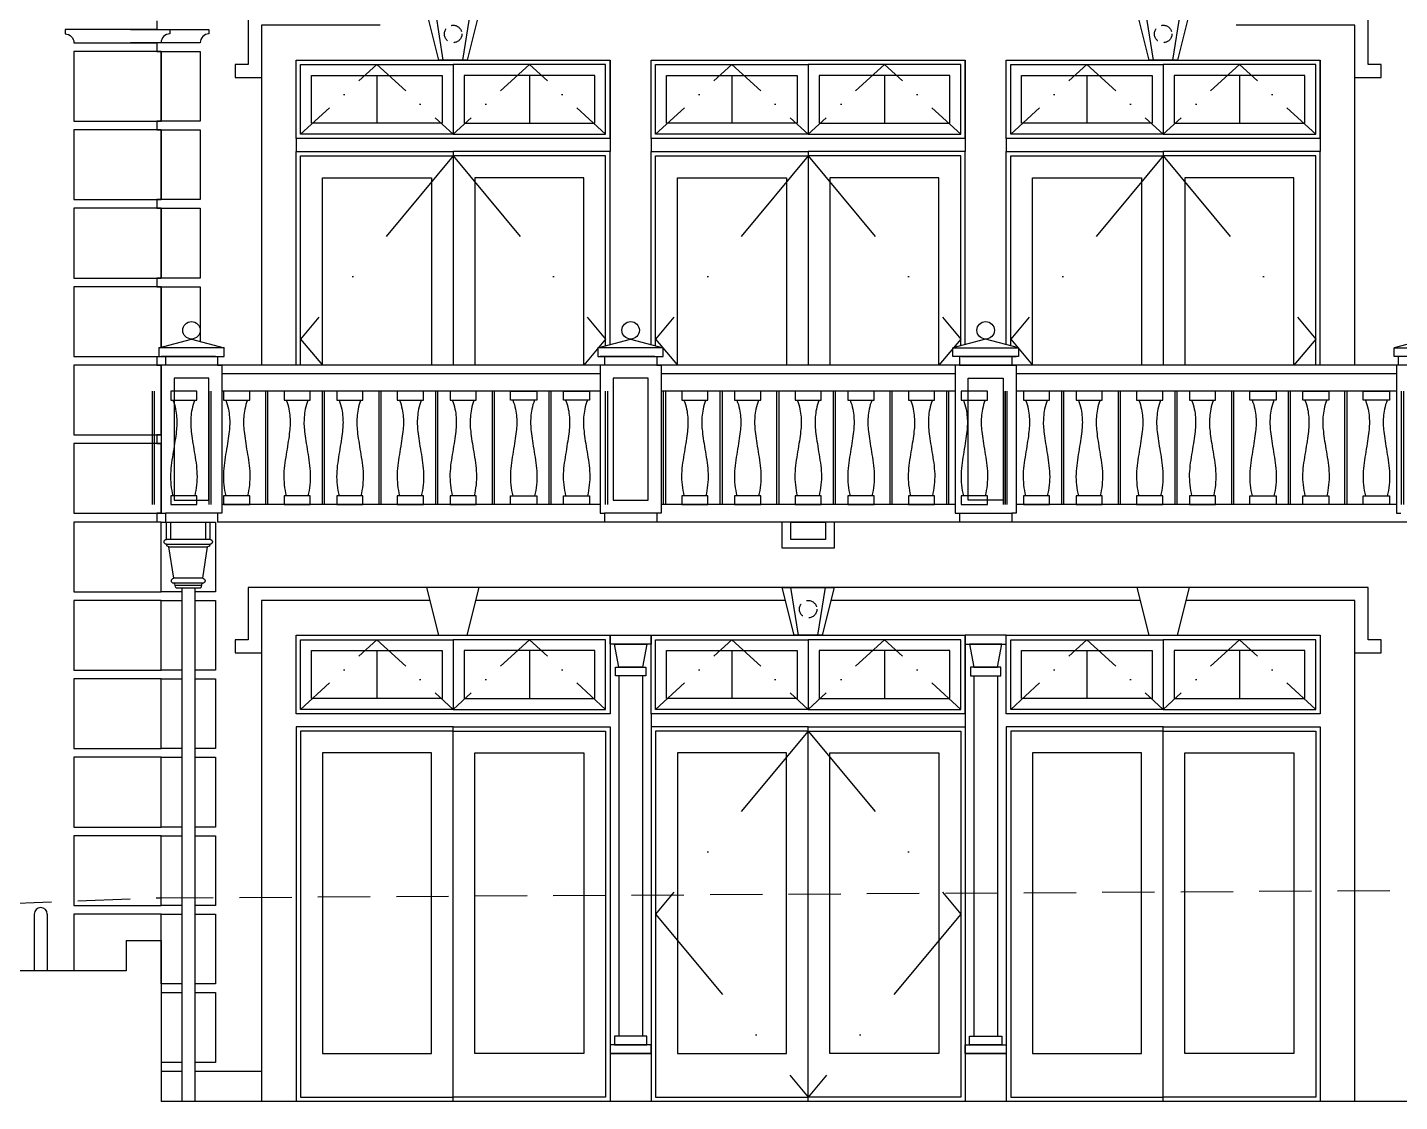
# Model space of a CAD drawing. Extents: x -1876 to 125, y 7132 to 7649.
# Drawn here: x -1358.7 to -1043.9, y 7131.9 to 7378.4 of the extents above; entities that cross this region are included whole.
import ezdxf

# ---------------------------------------------------------------- set-up
doc = ezdxf.new("R2010")
doc.units = 0
doc.header["$LTSCALE"] = 48
doc.header["$MEASUREMENT"] = 0
for name, pattern in [('DASHDOT', [1, 0.5, -0.25, 0, -0.25]), ('DASHDOT2', [0.5, 0.25, -0.125, 0, -0.125]), ('HIDDEN', [0.375, 0.25, -0.125]), ('HIDDEN2', [0.1875, 0.125, -0.0625])]:
    doc.linetypes.add(name, pattern=pattern)
doc.layers.get('0').update_dxf_attribs({"linetype": 'CONTINUOUS'})
for name, color, linetype in [('CO1', 1, 'CONTINUOUS'), ('CO2', 2, 'CONTINUOUS'), ('CO253', 253, 'CONTINUOUS'), ('CO3', 3, 'CONTINUOUS'), ('CO4', 4, 'CONTINUOUS')]:
    doc.layers.add(name, color=color, linetype=linetype)

# ---------------------------------------------------------------- blocks, each defined once
blk = doc.blocks.new('GRILLE')
at = {"layer": 'CO2'}
for p, q in [((-0.25, 0), (-0.25, 26)), ((0.25, 0), (0.25, 26)), ((12.75, 0), (12.75, 26)), ((13.25, 0), (13.25, 26)), ((25.75, 0), (25.75, 26)), ((26.25, 0), (26.25, 26))]:
    blk.add_line(p, q, dxfattribs=at)
for points in [[(3.9375, 26), (9.9375, 26), (9.9375, 24), (3.9375, 24)], [(16.0625, 26), (22.0625, 26), (22.0625, 24), (16.0625, 24)], [(3.9375, 2), (9.9375, 2), (9.9375, 0), (3.9375, 0)], [(16.0625, 2), (22.0625, 2), (22.0625, 0), (16.0625, 0)]]:
    blk.add_lwpolyline(points, close=True, dxfattribs=at)
for points in [[(4.4375, 24), (4.633257, 23.462583), (4.798397, 22.93654), (4.935707, 22.423042), (5.047974, 21.923258), (5.137988, 21.438358), (5.208535, 20.969512), (5.262403, 20.51789), (5.302381, 20.084661), (5.33079, 19.669676), (5.348094, 19.267505), (5.354288, 18.8714), (5.349369, 18.474612), (5.333335, 18.070391), (5.306182, 17.651989), (5.267906, 17.212657), (5.218506, 16.745646), (5.158183, 16.245995), (5.087962, 15.715892), (5.009075, 15.159316), (4.922752, 14.580244), (4.830224, 13.982651), (4.732723, 13.370516), (4.631479, 12.747816), (4.527723, 12.118527), (4.422978, 11.486058), (4.319928, 10.851538), (4.22155, 10.215527), (4.130822, 9.578587), (4.05072, 8.941277), (3.984221, 8.304159), (3.934301, 7.667792), (3.903937, 7.032737), (3.89555, 6.399425), (3.909336, 5.767763), (3.944934, 5.13753), (4.001984, 4.508502), (4.080126, 3.880457), (4.178999, 3.253173), (4.298244, 2.626428), (4.4375, 2)], [(4.4375, 24), (4.633257, 23.462583), (4.798397, 22.93654), (4.935707, 22.423042), (5.047974, 21.923258), (5.137988, 21.438358), (5.208535, 20.969512), (5.262403, 20.51789), (5.302381, 20.084661), (5.33079, 19.669676), (5.348094, 19.267505), (5.354288, 18.8714), (5.349369, 18.474612), (5.333335, 18.070391), (5.306182, 17.651989), (5.267906, 17.212657), (5.218506, 16.745646), (5.158183, 16.245995), (5.087962, 15.715892), (5.009075, 15.159316), (4.922752, 14.580244), (4.830224, 13.982651), (4.732723, 13.370516), (4.631479, 12.747816), (4.527723, 12.118527), (4.422978, 11.486058), (4.319928, 10.851538), (4.22155, 10.215527), (4.130822, 9.578587), (4.05072, 8.941277), (3.984221, 8.304159), (3.934301, 7.667792), (3.903937, 7.032737), (3.89555, 6.399425), (3.909336, 5.767763), (3.944934, 5.13753), (4.001984, 4.508502), (4.080126, 3.880457), (4.178999, 3.253173), (4.298244, 2.626428), (4.4375, 2)], [(9.4375, 24), (9.241743, 23.462583), (9.076603, 22.93654), (8.939293, 22.423042), (8.827026, 21.923258), (8.737012, 21.438358), (8.666465, 20.969512), (8.612597, 20.51789), (8.572619, 20.084661), (8.54421, 19.669676), (8.526906, 19.267505), (8.520712, 18.8714), (8.525631, 18.474612), (8.541665, 18.070391), (8.568818, 17.651989), (8.607094, 17.212657), (8.656494, 16.745646), (8.716817, 16.245995), (8.787038, 15.715892), (8.865925, 15.159316), (8.952248, 14.580244), (9.044776, 13.982651), (9.142277, 13.370516), (9.243521, 12.747816), (9.347277, 12.118527), (9.452022, 11.486058), (9.555072, 10.851538), (9.65345, 10.215527), (9.744178, 9.578587), (9.82428, 8.941277), (9.890779, 8.304159), (9.940699, 7.667792), (9.971063, 7.032737), (9.97945, 6.399425), (9.965664, 5.767763), (9.930066, 5.13753), (9.873016, 4.508502), (9.794874, 3.880457), (9.696001, 3.253173), (9.576756, 2.626428), (9.4375, 2)], [(16.5625, 24), (16.758257, 23.462583), (16.923397, 22.93654), (17.060707, 22.423042), (17.172974, 21.923258), (17.262988, 21.438358), (17.333535, 20.969512), (17.387403, 20.51789), (17.427381, 20.084661), (17.45579, 19.669676), (17.473094, 19.267505), (17.479288, 18.8714), (17.474369, 18.474612), (17.458335, 18.070391), (17.431182, 17.651989), (17.392906, 17.212657), (17.343506, 16.745646), (17.283183, 16.245995), (17.212962, 15.715892), (17.134075, 15.159316), (17.047752, 14.580244), (16.955224, 13.982651), (16.857723, 13.370516), (16.756479, 12.747816), (16.652723, 12.118527), (16.547978, 11.486058), (16.444928, 10.851538), (16.34655, 10.215527), (16.255822, 9.578587), (16.17572, 8.941277), (16.109221, 8.304159), (16.059301, 7.667792), (16.028937, 7.032737), (16.02055, 6.399425), (16.034336, 5.767763), (16.069934, 5.13753), (16.126984, 4.508502), (16.205126, 3.880457), (16.303999, 3.253173), (16.423244, 2.626428), (16.5625, 2)], [(21.5625, 24), (21.366743, 23.462583), (21.201603, 22.93654), (21.064293, 22.423042), (20.952026, 21.923258), (20.862012, 21.438358), (20.791465, 20.969512), (20.737597, 20.51789), (20.697619, 20.084661), (20.66921, 19.669676), (20.651906, 19.267505), (20.645712, 18.8714), (20.650631, 18.474612), (20.666665, 18.070391), (20.693818, 17.651989), (20.732094, 17.212657), (20.781494, 16.745646), (20.841817, 16.245995), (20.912038, 15.715892), (20.990925, 15.159316), (21.077248, 14.580244), (21.169776, 13.982651), (21.267277, 13.370516), (21.368521, 12.747816), (21.472277, 12.118527), (21.577022, 11.486058), (21.680072, 10.851538), (21.77845, 10.215527), (21.869178, 9.578587), (21.94928, 8.941277), (22.015779, 8.304159), (22.065699, 7.667792), (22.096063, 7.032737), (22.10445, 6.399425), (22.090664, 5.767763), (22.055066, 5.13753), (21.998016, 4.508502), (21.919874, 3.880457), (21.821001, 3.253173), (21.701756, 2.626428), (21.5625, 2)]]:
    blk.add_lwpolyline(points, dxfattribs=at)
blk = doc.blocks.new('SCONCE')
at = {"color": 1}
for p, q in [((-2.25, 0), (-4, 11)), ((2.25, 0), (4, 11))]:
    blk.add_line(p, q, dxfattribs=at)
blk.add_lwpolyline([(-6, 11), (6, 11), (3.25, 0), (-3.25, 0)], close=True)
at = {"color": 1, "linetype": 'HIDDEN2', "ltscale": 0.5}
blk.add_circle((0, 6), 2, dxfattribs=at)
blk = doc.blocks.new('LEADER')
at = {"color": 1}
for p, q in [((-5, -4), (-5, 0)), ((5, -4), (5, 0)), ((4.987744, -5.115332), (-4.987744, -5.115332)), ((4.430078, -5.672998), (-4.430078, -5.672998)), ((-3.314746, -12.922656), (3.314746, -12.922656)), ((-3.314746, -14.037988), (3.314746, -14.037988)), ((-3.035913, -14.595654), (3.035913, -14.595654))]:
    blk.add_line(p, q, dxfattribs=at)
for p, q in [((-4, -4), (-4, 0)), ((4, -4), (4, 0)), ((-4.987744, -4), (4.987744, -4)), ((-3.314746, -12.922656), (-4.430078, -5.672998)), ((3.314746, -12.922656), (4.430078, -5.672998)), ((-2.75708, -15.15332), (2.75708, -15.15332)), ((-1.5, -15.15332), (-1.5, -17.15332)), ((1.5, -15.15332), (1.5, -17.15332))]:
    blk.add_line(p, q)
for centre, radius, start, end in [((-4.987744, -4.557666), 0.557666, 90, 270), ((-4.430078, -5.115332), 0.557666, 180, 270), ((4.430078, -5.115332), 0.557666, 270, 0), ((4.987744, -4.557666), 0.557666, 270, 90), ((-3.314746, -13.480322), 0.557666, 90, 270), ((-3.931071, -14.694692), 0.90062, 6.313364, 46.816739), ((-2.140755, -14.496617), 0.90062, 186.313364, 226.816739), ((2.140755, -14.496617), 0.90062, 313.183261, 353.686636), ((3.931071, -14.694692), 0.90062, 133.183261, 173.686636), ((3.314746, -13.480322), 0.557666, 270, 90)]:
    blk.add_arc(centre, radius, start, end)

msp = doc.modelspace()

# ---------------------------------------------------------------- linework, layer by layer
at = {"layer": 'CO1', "linetype": 'HIDDEN'}
for p, q in [((-1328.08, 7178.63), (-950.84, 7180.87)), ((-1365.18, 7177.28), (-1328.08, 7178.63))]:
    msp.add_line(p, q, dxfattribs=at)
at = {"layer": 'CO1'}
for points in [[(-1296.05, 7369.87), (-1261.05, 7369.87), (-1261.05, 7353.87), (-1296.05, 7353.87)], [(-1226.05, 7369.87), (-1261.05, 7369.87), (-1261.05, 7353.87), (-1226.05, 7353.87)], [(-1214.58, 7369.87), (-1179.58, 7369.87), (-1179.58, 7353.87), (-1214.58, 7353.87)], [(-1144.58, 7369.87), (-1179.58, 7369.87), (-1179.58, 7353.87), (-1144.58, 7353.87)], [(-1133.11, 7369.87), (-1098.11, 7369.87), (-1098.11, 7353.87), (-1133.11, 7353.87)], [(-1063.11, 7369.87), (-1098.11, 7369.87), (-1098.11, 7353.87), (-1063.11, 7353.87)], [(-1317.09, 7297.87), (-1325.08, 7297.87), (-1325.08, 7269.87), (-1317.09, 7269.87)], [(-1216.32, 7297.87), (-1224.3, 7297.87), (-1224.3, 7269.87), (-1216.32, 7269.87)], [(-1142.85, 7297.87), (-1134.86, 7297.87), (-1134.86, 7269.87), (-1142.85, 7269.87)], [(-1296.05, 7237.87), (-1261.05, 7237.87), (-1261.05, 7221.87), (-1296.05, 7221.87)], [(-1226.05, 7237.87), (-1261.05, 7237.87), (-1261.05, 7221.87), (-1226.05, 7221.87)], [(-1214.58, 7237.87), (-1179.58, 7237.87), (-1179.58, 7221.87), (-1214.58, 7221.87)], [(-1144.58, 7237.87), (-1179.58, 7237.87), (-1179.58, 7221.87), (-1144.58, 7221.87)], [(-1133.11, 7237.87), (-1098.11, 7237.87), (-1098.11, 7221.87), (-1133.11, 7221.87)], [(-1063.11, 7237.87), (-1098.11, 7237.87), (-1098.11, 7221.87), (-1063.11, 7221.87)], [(-1261.05, 7216.87), (-1296.05, 7216.87), (-1296.05, 7132.87), (-1261.05, 7132.87)], [(-1261.05, 7216.87), (-1226.05, 7216.87), (-1226.05, 7132.87), (-1261.05, 7132.87)], [(-1179.58, 7216.87), (-1214.58, 7216.87), (-1214.58, 7132.87), (-1179.58, 7132.87)], [(-1179.58, 7216.87), (-1144.58, 7216.87), (-1144.58, 7132.87), (-1179.58, 7132.87)], [(-1098.11, 7216.87), (-1133.11, 7216.87), (-1133.11, 7132.87), (-1098.11, 7132.87)], [(-1098.11, 7216.87), (-1063.11, 7216.87), (-1063.11, 7132.87), (-1098.11, 7132.87)]]:
    msp.add_lwpolyline(points, close=True, dxfattribs=at)
for points in [[(-1296.05, 7300.87), (-1296.05, 7348.87), (-1261.05, 7348.87), (-1261.05, 7300.87)], [(-1226.05, 7305.34), (-1226.05, 7348.87), (-1261.05, 7348.87), (-1261.05, 7300.87)], [(-1214.58, 7305.34), (-1214.58, 7348.87), (-1179.58, 7348.87), (-1179.58, 7300.87)], [(-1144.58, 7305.34), (-1144.58, 7348.87), (-1179.58, 7348.87), (-1179.58, 7300.87)], [(-1133.11, 7305.34), (-1133.11, 7348.87), (-1098.11, 7348.87), (-1098.11, 7300.87)], [(-1063.11, 7300.87), (-1063.11, 7348.87), (-1098.11, 7348.87), (-1098.11, 7300.87)]]:
    msp.add_lwpolyline(points, dxfattribs=at)
at = {"layer": 'CO2'}
for p, q in [((-1263.55, 7370.87), (-1259.55, 7370.87)), ((-1100.61, 7370.87), (-1096.61, 7370.87)), ((-1278.55, 7367.37), (-1278.55, 7356.37)), ((-1243.55, 7367.37), (-1243.55, 7356.37)), ((-1197.08, 7367.37), (-1197.08, 7356.37)), ((-1162.08, 7367.37), (-1162.08, 7356.37)), ((-1115.61, 7367.37), (-1115.61, 7356.37)), ((-1080.61, 7367.37), (-1080.61, 7356.37)), ((-1297.05, 7352.87), (-1297.05, 7349.87)), ((-1225.05, 7352.87), (-1225.05, 7349.87)), ((-1215.58, 7352.87), (-1215.58, 7349.87)), ((-1143.58, 7352.87), (-1143.58, 7349.87)), ((-1134.11, 7352.87), (-1134.11, 7349.87)), ((-1062.11, 7352.87), (-1062.11, 7349.87)), ((-1044.16, 7302.87), (-1044.16, 7300.87)), ((-1315.1, 7300.87), (-1327.09, 7300.87)), ((-1227.3, 7298.87), (-1314.1, 7298.87)), ((-1214.33, 7300.87), (-1226.32, 7300.87)), ((-1145.84, 7298.87), (-1213.33, 7298.87)), ((-1144.84, 7300.87), (-1132.85, 7300.87)), ((-1044.56, 7298.87), (-1131.86, 7298.87)), ((-1315.09, 7266.87), (-1327.09, 7266.87)), ((-1214.32, 7266.87), (-1226.32, 7266.87)), ((-1144.85, 7266.87), (-1132.85, 7266.87)), ((-1224.05, 7238.87), (-1216.58, 7238.87)), ((-1135.11, 7238.87), (-1142.58, 7238.87)), ((-1278.55, 7235.37), (-1278.55, 7224.37)), ((-1243.55, 7235.37), (-1243.55, 7224.37)), ((-1197.08, 7235.37), (-1197.08, 7224.37)), ((-1162.08, 7235.37), (-1162.08, 7224.37)), ((-1115.61, 7235.37), (-1115.61, 7224.37)), ((-1080.61, 7235.37), (-1080.61, 7224.37)), ((-1223.05, 7229.54), (-1223.05, 7146.87)), ((-1217.58, 7229.54), (-1217.58, 7146.87)), ((-1141.58, 7229.54), (-1141.58, 7146.87)), ((-1136.11, 7229.54), (-1136.11, 7146.87)), ((-1215.58, 7220.87), (-1215.58, 7217.87)), ((-1143.58, 7220.87), (-1143.58, 7217.87)), ((-1225.05, 7142.87), (-1217.58, 7142.87)), ((-1225.05, 7142.87), (-1217.58, 7142.87)), ((-1225.05, 7142.87), (-1217.58, 7142.87)), ((-1223.05, 7142.87), (-1215.58, 7142.87)), ((-1134.11, 7142.87), (-1143.58, 7142.87)), ((-1134.11, 7142.87), (-1143.58, 7142.87)), ((-1134.11, 7142.87), (-1143.58, 7142.87)), ((-1136.11, 7142.87), (-1143.58, 7142.87)), ((-1134.11, 7142.87), (-1141.58, 7142.87)), ((-1134.11, 7142.87), (-1141.58, 7142.87)), ((-1134.11, 7142.87), (-1141.58, 7142.87))]:
    msp.add_line(p, q, dxfattribs=at)
at = {"layer": 'CO2', "color": 2}
for p, q in [((-1264.3, 7238.87), (-1267.05, 7249.87)), ((-1257.8, 7238.87), (-1255.05, 7249.87)), ((-1101.36, 7238.87), (-1104.11, 7249.87)), ((-1094.86, 7238.87), (-1092.11, 7249.87))]:
    msp.add_line(p, q, dxfattribs=at)
at = {"layer": 'CO2'}
for points in [[(-1279.05, 7381.87), (-1308.05, 7381.87), (-1308.05, 7369.87), (-1311.05, 7369.87), (-1311.05, 7366.87), (-1305.05, 7366.87)], [(-1054.11, 7366.87), (-1048.11, 7366.87), (-1048.11, 7369.87), (-1051.11, 7369.87), (-1051.11, 7381.87), (-1080.11, 7381.87)], [(-1277.81, 7378.87), (-1305.05, 7378.87), (-1305.05, 7300.87)], [(-1054.11, 7300.87), (-1054.11, 7378.87), (-1081.35, 7378.87)], [(-1328.08, 7372.87), (-1319.08, 7372.87), (-1319.08, 7356.87), (-1328.08, 7356.87)], [(-1328.08, 7354.87), (-1319.08, 7354.87), (-1319.08, 7338.87), (-1328.08, 7338.87)], [(-1297.05, 7300.87), (-1297.05, 7349.87), (-1261.05, 7349.87), (-1261.05, 7300.87)], [(-1225.05, 7305.61), (-1225.05, 7349.87), (-1261.05, 7349.87), (-1261.05, 7300.87)], [(-1215.58, 7305.61), (-1215.58, 7349.87), (-1179.58, 7349.87), (-1179.58, 7300.87)], [(-1143.58, 7305.61), (-1143.58, 7349.87), (-1179.58, 7349.87), (-1179.58, 7300.87)], [(-1134.11, 7305.61), (-1134.11, 7349.87), (-1098.11, 7349.87), (-1098.11, 7300.87)], [(-1062.11, 7300.87), (-1062.11, 7349.87), (-1098.11, 7349.87), (-1098.11, 7300.87)], [(-1291.05, 7300.87), (-1291.05, 7343.87), (-1266.05, 7343.87), (-1266.05, 7300.87)], [(-1231.05, 7300.87), (-1231.05, 7343.87), (-1256.05, 7343.87), (-1256.05, 7300.87)], [(-1209.58, 7300.87), (-1209.58, 7343.87), (-1184.58, 7343.87), (-1184.58, 7300.87)], [(-1149.58, 7300.87), (-1149.58, 7343.87), (-1174.58, 7343.87), (-1174.58, 7300.87)], [(-1128.11, 7300.87), (-1128.11, 7343.87), (-1103.11, 7343.87), (-1103.11, 7300.87)], [(-1068.11, 7300.87), (-1068.11, 7343.87), (-1093.11, 7343.87), (-1093.11, 7300.87)], [(-1328.08, 7336.87), (-1319.08, 7336.87), (-1319.08, 7320.87), (-1328.08, 7320.87)], [(-1328.08, 7305.01), (-1328.08, 7318.87), (-1348.08, 7318.87), (-1348.08, 7302.87), (-1328.08, 7302.87)], [(-1328.08, 7318.87), (-1319.08, 7318.87), (-1319.08, 7306.34)], [(-1315.58, 7302.87), (-1315.58, 7302.87), (-1328.08, 7302.87)], [(-1214.8, 7302.87), (-1214.8, 7302.87), (-1227.3, 7302.87)], [(-1144.36, 7302.87), (-1144.36, 7302.87), (-1131.86, 7302.87)], [(-1328.08, 7264.87), (-1315.58, 7264.87), (-1315.58, 7248.87), (-1320.33, 7248.87)], [(-1173.58, 7264.87), (-1173.58, 7258.87), (-1185.58, 7258.87), (-1185.58, 7264.87)], [(-1323.33, 7248.87), (-1328.08, 7248.87)], [(-1054.11, 7234.87), (-1048.11, 7234.87), (-1048.11, 7237.87), (-1051.11, 7237.87), (-1051.11, 7249.87), (-1308.05, 7249.87), (-1308.05, 7237.87), (-1311.05, 7237.87), (-1311.05, 7234.87), (-1305.05, 7234.87)], [(-1328.08, 7246.87), (-1323.33, 7246.87)], [(-1320.33, 7246.87), (-1315.58, 7246.87), (-1315.58, 7230.87), (-1320.33, 7230.87)], [(-1266.3, 7246.87), (-1305.05, 7246.87), (-1305.05, 7131.87)], [(-1184.83, 7246.87), (-1255.8, 7246.87)], [(-1103.36, 7246.87), (-1174.33, 7246.87)], [(-1054.11, 7131.87), (-1054.11, 7246.87), (-1092.86, 7246.87)], [(-1323.33, 7230.87), (-1328.08, 7230.87)], [(-1328.08, 7228.87), (-1323.33, 7228.87)], [(-1320.33, 7228.87), (-1315.58, 7228.87), (-1315.58, 7212.87), (-1320.33, 7212.87)], [(-1261.05, 7131.87), (-1261.05, 7217.87), (-1297.05, 7217.87), (-1297.05, 7131.87)], [(-1261.05, 7131.87), (-1261.05, 7217.87), (-1297.05, 7217.87)], [(-1261.05, 7131.87), (-1261.05, 7217.87), (-1225.05, 7217.87)], [(-1261.05, 7131.87), (-1261.05, 7217.87), (-1225.05, 7217.87)], [(-1179.58, 7131.87), (-1179.58, 7217.87), (-1215.58, 7217.87), (-1215.58, 7131.87)], [(-1179.58, 7131.87), (-1179.58, 7217.87), (-1215.58, 7217.87)], [(-1179.58, 7131.87), (-1179.58, 7217.87), (-1143.58, 7217.87)], [(-1179.58, 7131.87), (-1179.58, 7217.87), (-1143.58, 7217.87)], [(-1098.11, 7131.87), (-1098.11, 7217.87), (-1134.11, 7217.87), (-1134.11, 7131.87)], [(-1098.11, 7131.87), (-1098.11, 7217.87), (-1134.11, 7217.87)], [(-1098.11, 7131.87), (-1098.11, 7217.87), (-1062.11, 7217.87)], [(-1098.11, 7131.87), (-1098.11, 7217.87), (-1062.11, 7217.87)], [(-1323.33, 7212.87), (-1328.08, 7212.87)], [(-1328.08, 7210.87), (-1323.33, 7210.87)], [(-1320.33, 7210.87), (-1315.58, 7210.87), (-1315.58, 7194.87), (-1320.33, 7194.87)], [(-1323.33, 7194.87), (-1328.08, 7194.87)], [(-1328.08, 7192.87), (-1323.33, 7192.87)], [(-1320.33, 7192.87), (-1315.58, 7192.87), (-1315.58, 7176.87), (-1320.33, 7176.87)], [(-1323.33, 7176.87), (-1328.08, 7176.87)], [(-1328.08, 7158.87), (-1328.08, 7174.87), (-1348.08, 7174.87), (-1348.08, 7161.87)], [(-1328.08, 7174.87), (-1323.33, 7174.87)], [(-1320.33, 7174.87), (-1315.58, 7174.87), (-1315.58, 7158.87), (-1320.33, 7158.87)], [(-1323.33, 7158.87), (-1328.08, 7158.87)], [(-1328.08, 7156.87), (-1323.33, 7156.87)], [(-1320.33, 7156.87), (-1315.58, 7156.87), (-1315.58, 7140.87), (-1320.33, 7140.87)], [(-1215.58, 7142.87), (-1225.05, 7142.87), (-1225.05, 7131.87), (-1225.05, 7131.87)], [(-1225.05, 7142.87), (-1215.58, 7142.87), (-1215.58, 7131.87)], [(-1143.58, 7142.87), (-1134.11, 7142.87), (-1134.11, 7131.87), (-1134.11, 7131.87)], [(-1134.11, 7142.87), (-1143.58, 7142.87), (-1143.58, 7131.87)], [(-1323.33, 7140.87), (-1328.08, 7140.87)], [(-1328.08, 7138.87), (-1323.33, 7138.87)], [(-1320.33, 7138.87), (-1305.05, 7138.87), (-1305.05, 7133.87)]]:
    msp.add_lwpolyline(points, dxfattribs=at)
for points in [[(-1329.08, 7377.87), (-1350.08, 7377.87), (-1350.08, 7376.87, -0.414214), (-1348.08, 7374.87), (-1329.08, 7374.87)], [(-1335.08, 7377.87), (-1317.08, 7377.87), (-1317.08, 7376.87, 0.414214), (-1319.08, 7374.87), (-1335.08, 7374.87)]]:
    msp.add_lwpolyline(points, format="xyb", dxfattribs=at)
for points in [[(-1328.08, 7372.87), (-1348.08, 7372.87), (-1348.08, 7356.87), (-1328.08, 7356.87)], [(-1297.05, 7370.87), (-1225.05, 7370.87), (-1225.05, 7352.87), (-1297.05, 7352.87)], [(-1225.05, 7370.87), (-1225.05, 7370.87), (-1225.05, 7352.87), (-1225.05, 7352.87)], [(-1215.58, 7370.87), (-1143.58, 7370.87), (-1143.58, 7352.87), (-1215.58, 7352.87)], [(-1143.58, 7370.87), (-1143.58, 7370.87), (-1143.58, 7352.87), (-1143.58, 7352.87)], [(-1134.11, 7370.87), (-1062.11, 7370.87), (-1062.11, 7352.87), (-1134.11, 7352.87)], [(-1062.11, 7370.87), (-1062.11, 7370.87), (-1062.11, 7352.87), (-1062.11, 7352.87)], [(-1293.55, 7367.37), (-1263.55, 7367.37), (-1263.55, 7356.37), (-1293.55, 7356.37)], [(-1228.55, 7367.37), (-1258.55, 7367.37), (-1258.55, 7356.37), (-1228.55, 7356.37)], [(-1212.08, 7367.37), (-1182.08, 7367.37), (-1182.08, 7356.37), (-1212.08, 7356.37)], [(-1147.08, 7367.37), (-1177.08, 7367.37), (-1177.08, 7356.37), (-1147.08, 7356.37)], [(-1130.61, 7367.37), (-1100.61, 7367.37), (-1100.61, 7356.37), (-1130.61, 7356.37)], [(-1065.61, 7367.37), (-1095.61, 7367.37), (-1095.61, 7356.37), (-1065.61, 7356.37)], [(-1328.08, 7354.87), (-1348.08, 7354.87), (-1348.08, 7338.87), (-1328.08, 7338.87)], [(-1328.08, 7336.87), (-1348.08, 7336.87), (-1348.08, 7320.87), (-1328.08, 7320.87)], [(-1328.08, 7300.87), (-1348.08, 7300.87), (-1348.08, 7284.87), (-1328.08, 7284.87)], [(-1328.08, 7282.87), (-1348.08, 7282.87), (-1348.08, 7266.87), (-1328.08, 7266.87)], [(-1328.08, 7264.87), (-1348.08, 7264.87), (-1348.08, 7248.87), (-1328.08, 7248.87)], [(-1183.58, 7264.87), (-1175.58, 7264.87), (-1175.58, 7260.87), (-1183.58, 7260.87)], [(-1328.08, 7246.87), (-1348.08, 7246.87), (-1348.08, 7230.87), (-1328.08, 7230.87)], [(-1297.05, 7238.87), (-1225.05, 7238.87), (-1225.05, 7220.87), (-1297.05, 7220.87)], [(-1225.05, 7238.87), (-1215.58, 7238.87), (-1215.58, 7236.87), (-1225.05, 7236.87)], [(-1215.58, 7238.87), (-1143.58, 7238.87), (-1143.58, 7220.87), (-1215.58, 7220.87)], [(-1134.11, 7238.87), (-1143.58, 7238.87), (-1143.58, 7236.87), (-1134.11, 7236.87)], [(-1143.58, 7238.87), (-1143.58, 7238.87), (-1143.58, 7220.87), (-1143.58, 7220.87)], [(-1134.11, 7238.87), (-1062.11, 7238.87), (-1062.11, 7220.87), (-1134.11, 7220.87)], [(-1224.05, 7236.87), (-1216.58, 7236.87), (-1217.58, 7231.54), (-1223.05, 7231.54)], [(-1135.11, 7236.87), (-1142.58, 7236.87), (-1141.58, 7231.54), (-1136.11, 7231.54)], [(-1293.55, 7235.37), (-1263.55, 7235.37), (-1263.55, 7224.37), (-1293.55, 7224.37)], [(-1228.55, 7235.37), (-1258.55, 7235.37), (-1258.55, 7224.37), (-1228.55, 7224.37)], [(-1212.08, 7235.37), (-1182.08, 7235.37), (-1182.08, 7224.37), (-1212.08, 7224.37)], [(-1147.08, 7235.37), (-1177.08, 7235.37), (-1177.08, 7224.37), (-1147.08, 7224.37)], [(-1130.61, 7235.37), (-1100.61, 7235.37), (-1100.61, 7224.37), (-1130.61, 7224.37)], [(-1065.61, 7235.37), (-1095.61, 7235.37), (-1095.61, 7224.37), (-1065.61, 7224.37)], [(-1223.8, 7231.54), (-1216.83, 7231.54), (-1216.83, 7229.54), (-1223.8, 7229.54)], [(-1135.36, 7231.54), (-1142.33, 7231.54), (-1142.33, 7229.54), (-1135.36, 7229.54)], [(-1328.08, 7228.87), (-1348.08, 7228.87), (-1348.08, 7212.87), (-1328.08, 7212.87)], [(-1261.05, 7217.87), (-1225.05, 7217.87), (-1225.05, 7131.87), (-1261.05, 7131.87)], [(-1179.58, 7217.87), (-1143.58, 7217.87), (-1143.58, 7131.87), (-1179.58, 7131.87)], [(-1098.11, 7217.87), (-1062.11, 7217.87), (-1062.11, 7131.87), (-1098.11, 7131.87)], [(-1328.08, 7210.87), (-1348.08, 7210.87), (-1348.08, 7194.87), (-1328.08, 7194.87)], [(-1266.05, 7211.87), (-1291.05, 7211.87), (-1291.05, 7142.87), (-1266.05, 7142.87)], [(-1256.05, 7211.87), (-1231.05, 7211.87), (-1231.05, 7142.87), (-1256.05, 7142.87)], [(-1184.58, 7211.87), (-1209.58, 7211.87), (-1209.58, 7142.87), (-1184.58, 7142.87)], [(-1174.58, 7211.87), (-1149.58, 7211.87), (-1149.58, 7142.87), (-1174.58, 7142.87)], [(-1103.11, 7211.87), (-1128.11, 7211.87), (-1128.11, 7142.87), (-1103.11, 7142.87)], [(-1093.11, 7211.87), (-1068.11, 7211.87), (-1068.11, 7142.87), (-1093.11, 7142.87)], [(-1328.08, 7192.87), (-1348.08, 7192.87), (-1348.08, 7176.87), (-1328.08, 7176.87)], [(-1225.05, 7142.87), (-1215.58, 7142.87), (-1215.58, 7144.87), (-1225.05, 7144.87)], [(-1224.05, 7144.87), (-1216.58, 7144.87), (-1216.58, 7146.87), (-1224.05, 7146.87)], [(-1134.11, 7142.87), (-1143.58, 7142.87), (-1143.58, 7144.87), (-1134.11, 7144.87)], [(-1135.11, 7144.87), (-1142.58, 7144.87), (-1142.58, 7146.87), (-1135.11, 7146.87)]]:
    msp.add_lwpolyline(points, close=True, dxfattribs=at)
at = {"layer": 'CO253', "linetype": 'DASHDOT2', "ltscale": 0.75}
for points in [[(-1296.05, 7353.87), (-1278.55, 7369.87), (-1261.05, 7353.87)], [(-1226.05, 7353.87), (-1243.55, 7369.87), (-1261.05, 7353.87)], [(-1214.58, 7353.87), (-1197.08, 7369.87), (-1179.58, 7353.87)], [(-1144.58, 7353.87), (-1162.08, 7369.87), (-1179.58, 7353.87)], [(-1133.11, 7353.87), (-1115.61, 7369.87), (-1098.11, 7353.87)], [(-1063.11, 7353.87), (-1080.61, 7369.87), (-1098.11, 7353.87)], [(-1296.05, 7221.87), (-1278.55, 7237.87), (-1261.05, 7221.87)], [(-1226.05, 7221.87), (-1243.55, 7237.87), (-1261.05, 7221.87)], [(-1214.58, 7221.87), (-1197.08, 7237.87), (-1179.58, 7221.87)], [(-1144.58, 7221.87), (-1162.08, 7237.87), (-1179.58, 7221.87)], [(-1133.11, 7221.87), (-1115.61, 7237.87), (-1098.11, 7221.87)], [(-1063.11, 7221.87), (-1080.61, 7237.87), (-1098.11, 7221.87)]]:
    msp.add_lwpolyline(points, dxfattribs=at)
at = {"layer": 'CO253', "linetype": 'DASHDOT'}
for points in [[(-1261.05, 7348.87), (-1296.05, 7306.87), (-1291.05, 7300.87)], [(-1261.05, 7348.87), (-1226.05, 7306.87), (-1231.05, 7300.87)], [(-1179.58, 7348.87), (-1214.58, 7306.87), (-1209.58, 7300.87)], [(-1179.58, 7348.87), (-1144.58, 7306.87), (-1149.58, 7300.87)], [(-1098.11, 7348.87), (-1133.11, 7306.87), (-1128.11, 7300.87)], [(-1098.11, 7348.87), (-1063.11, 7306.87), (-1068.11, 7300.87)], [(-1179.58, 7216.87), (-1214.58, 7174.87), (-1179.58, 7132.87)], [(-1179.58, 7216.87), (-1144.58, 7174.87), (-1179.58, 7132.87)]]:
    msp.add_lwpolyline(points, dxfattribs=at)
at = {"layer": 'CO3'}
for p, q in [((-1323.33, 7247.72), (-1323.33, 7131.87)), ((-1320.33, 7247.72), (-1320.33, 7131.87)), ((-1357.18, 7174.87), (-1357.18, 7161.87)), ((-1354.18, 7174.87), (-1354.18, 7161.87))]:
    msp.add_line(p, q, dxfattribs=at)
msp.add_arc((-1355.68, 7174.87), 1.5, 0, 180, dxfattribs=at)
at = {"layer": 'CO4'}
for p, q in [((-1329.08, 7379.87), (-1329.08, 7377.87)), ((-1329.08, 7374.87), (-1329.08, 7372.87)), ((-1329.08, 7356.87), (-1329.08, 7354.87)), ((-1329.08, 7338.87), (-1329.08, 7336.87)), ((-1329.08, 7320.87), (-1329.08, 7318.87)), ((-1329.08, 7302.87), (-1329.08, 7300.87)), ((-1329.08, 7302.87), (-1329.08, 7300.87)), ((-1327.09, 7302.87), (-1327.09, 7300.87)), ((-1315.09, 7302.87), (-1315.09, 7300.87)), ((-1226.32, 7302.87), (-1226.32, 7300.87)), ((-1214.32, 7302.87), (-1214.32, 7300.87)), ((-1144.85, 7302.87), (-1144.85, 7300.87)), ((-1132.85, 7302.87), (-1132.85, 7300.87)), ((-956.04, 7300.87), (-1315.58, 7300.87)), ((-1227.3, 7294.87), (-1314.1, 7294.87)), ((-1145.84, 7294.87), (-1213.33, 7294.87)), ((-1044.56, 7294.87), (-1131.86, 7294.87)), ((-1329.08, 7284.87), (-1329.08, 7282.87)), ((-1227.3, 7268.87), (-1314.1, 7268.87)), ((-1145.84, 7268.87), (-1213.33, 7268.87)), ((-1044.56, 7268.87), (-1131.86, 7268.87)), ((-1329.08, 7266.87), (-1329.08, 7264.87)), ((-1329.08, 7266.87), (-1329.08, 7264.87)), ((-1327.08, 7266.87), (-1327.08, 7264.87)), ((-1315.09, 7266.87), (-1315.09, 7264.87)), ((-956.04, 7264.87), (-1315.09, 7264.87)), ((-1226.3, 7266.87), (-1226.3, 7264.87)), ((-1214.33, 7266.87), (-1214.33, 7264.87)), ((-1144.84, 7266.87), (-1144.84, 7264.87)), ((-1132.86, 7266.87), (-1132.86, 7264.87)), ((-1336.08, 7168.87), (-1336.08, 7161.87)), ((-1336.08, 7168.87), (-1328.08, 7168.87)), ((-1328.08, 7168.87), (-1328.08, 7131.87)), ((-1336.08, 7161.87), (-1365.18, 7161.87)), ((-1319.67, 7131.87), (-1328.08, 7131.87)), ((-732.32, 7131.87), (-1319.67, 7131.87))]:
    msp.add_line(p, q, dxfattribs=at)
msp.add_lwpolyline([(-1329.08, 7377.87), (-1326.08, 7377.87), (-1326.08, 7376.87, 0.414214), (-1328.08, 7374.87), (-1329.08, 7374.87)], format="xyb", dxfattribs=at)
for points in [[(-1329.08, 7372.87), (-1328.08, 7372.87), (-1328.08, 7356.87), (-1329.08, 7356.87)], [(-1329.08, 7354.87), (-1328.08, 7354.87), (-1328.08, 7338.87), (-1329.08, 7338.87)], [(-1329.08, 7336.87), (-1328.08, 7336.87), (-1328.08, 7320.87), (-1329.08, 7320.87)], [(-1329.08, 7318.87), (-1328.08, 7318.87), (-1328.08, 7305.01)], [(-1328.59, 7304.87), (-1321.09, 7306.87), (-1313.59, 7304.87)], [(-1227.82, 7304.87), (-1220.32, 7306.87), (-1212.82, 7304.87)], [(-1131.35, 7304.87), (-1138.85, 7306.87), (-1146.35, 7304.87)], [(-1030.07, 7304.87), (-1037.57, 7306.87), (-1045.07, 7304.87)], [(-1329.08, 7300.87), (-1328.08, 7300.87), (-1328.08, 7284.87), (-1329.08, 7284.87)], [(-1327.08, 7300.87), (-1328.08, 7300.87), (-1328.08, 7266.87), (-1327.08, 7266.87)], [(-1315.1, 7300.87), (-1314.1, 7300.87), (-1314.1, 7266.87), (-1315.1, 7266.87)], [(-1226.3, 7300.87), (-1227.3, 7300.87), (-1227.3, 7266.87), (-1226.3, 7266.87)], [(-1214.33, 7300.87), (-1213.33, 7300.87), (-1213.33, 7266.87), (-1214.33, 7266.87)], [(-1144.84, 7300.87), (-1145.84, 7300.87), (-1145.84, 7266.87), (-1144.84, 7266.87)], [(-1132.86, 7300.87), (-1131.86, 7300.87), (-1131.86, 7266.87), (-1132.86, 7266.87)], [(-1043.56, 7300.87), (-1044.56, 7300.87), (-1044.56, 7266.87), (-1043.56, 7266.87)], [(-1329.08, 7282.87), (-1328.08, 7282.87), (-1328.08, 7266.87), (-1329.08, 7266.87)]]:
    msp.add_lwpolyline(points, dxfattribs=at)
for points in [[(-1328.59, 7302.87), (-1313.59, 7302.87), (-1313.59, 7304.87), (-1328.59, 7304.87)], [(-1227.82, 7302.87), (-1212.82, 7302.87), (-1212.82, 7304.87), (-1227.82, 7304.87)], [(-1131.35, 7302.87), (-1146.35, 7302.87), (-1146.35, 7304.87), (-1131.35, 7304.87)], [(-1030.07, 7302.87), (-1045.07, 7302.87), (-1045.07, 7304.87), (-1030.07, 7304.87)]]:
    msp.add_lwpolyline(points, close=True, dxfattribs=at)
for centre in [(-1321.09, 7308.87), (-1220.32, 7308.87), (-1138.85, 7308.87)]:
    msp.add_circle(centre, 2, dxfattribs=at)

# ---------------------------------------------------------------- block references
at = {"layer": 'CO2'}
for name, p in [('SCONCE', (-1261.05, 7370.87)), ('SCONCE', (-1098.11, 7370.87)), ('GRILLE', (-1251.8, 7268.87)), ('GRILLE', (-1082.14, 7268.87)), ('GRILLE', (-1056.14, 7268.87)), ('SCONCE', (-1179.58, 7238.87))]:
    msp.add_blockref(name, p, dxfattribs=at)
at = {"layer": 'CO2', "xscale": -1}
for p in [(-1303.8, 7268.87), (-1277.8, 7268.87), (-1251.8, 7268.87), (-1186.52, 7268.87), (-1160.52, 7268.87), (-1134.52, 7268.87), (-1108.14, 7268.87), (-1082.14, 7268.87)]:
    msp.add_blockref('GRILLE', p, dxfattribs=at)
at = {"layer": 'CO3', "xscale": -1}
msp.add_blockref('LEADER', (-1321.83, 7264.87), dxfattribs=at)

doc.saveas('drawing.dxf')
